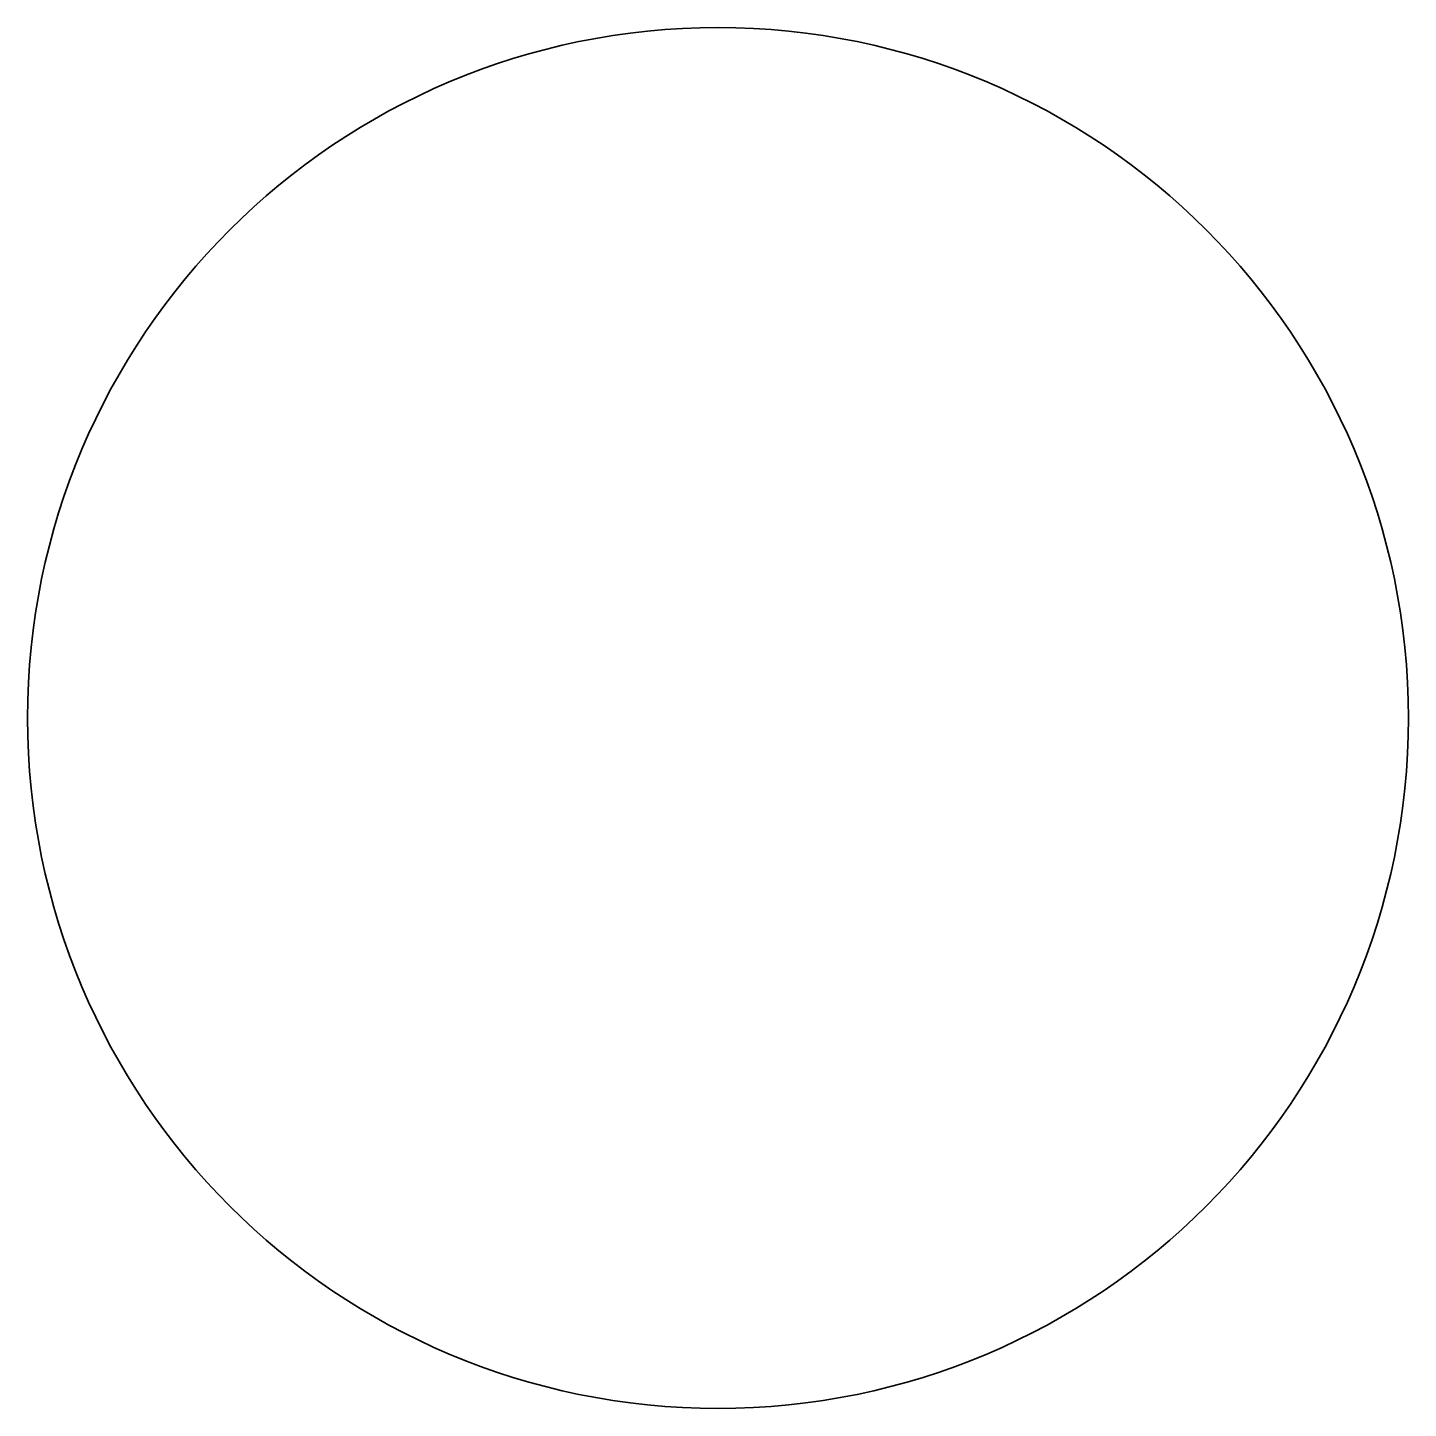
# Model space of a CAD drawing. Extents: x 136.1 to 152.3, y 90.5 to 106.7.
import ezdxf

# ---------------------------------------------------------------- set-up
doc = ezdxf.new("R2010")
doc.units = 0

msp = doc.modelspace()

# ---------------------------------------------------------------- linework, layer by layer
at = {"color": 7, "lineweight": 35}
msp.add_circle((144.225006, 98.591461), 8.1, dxfattribs=at)

doc.saveas('drawing.dxf')
